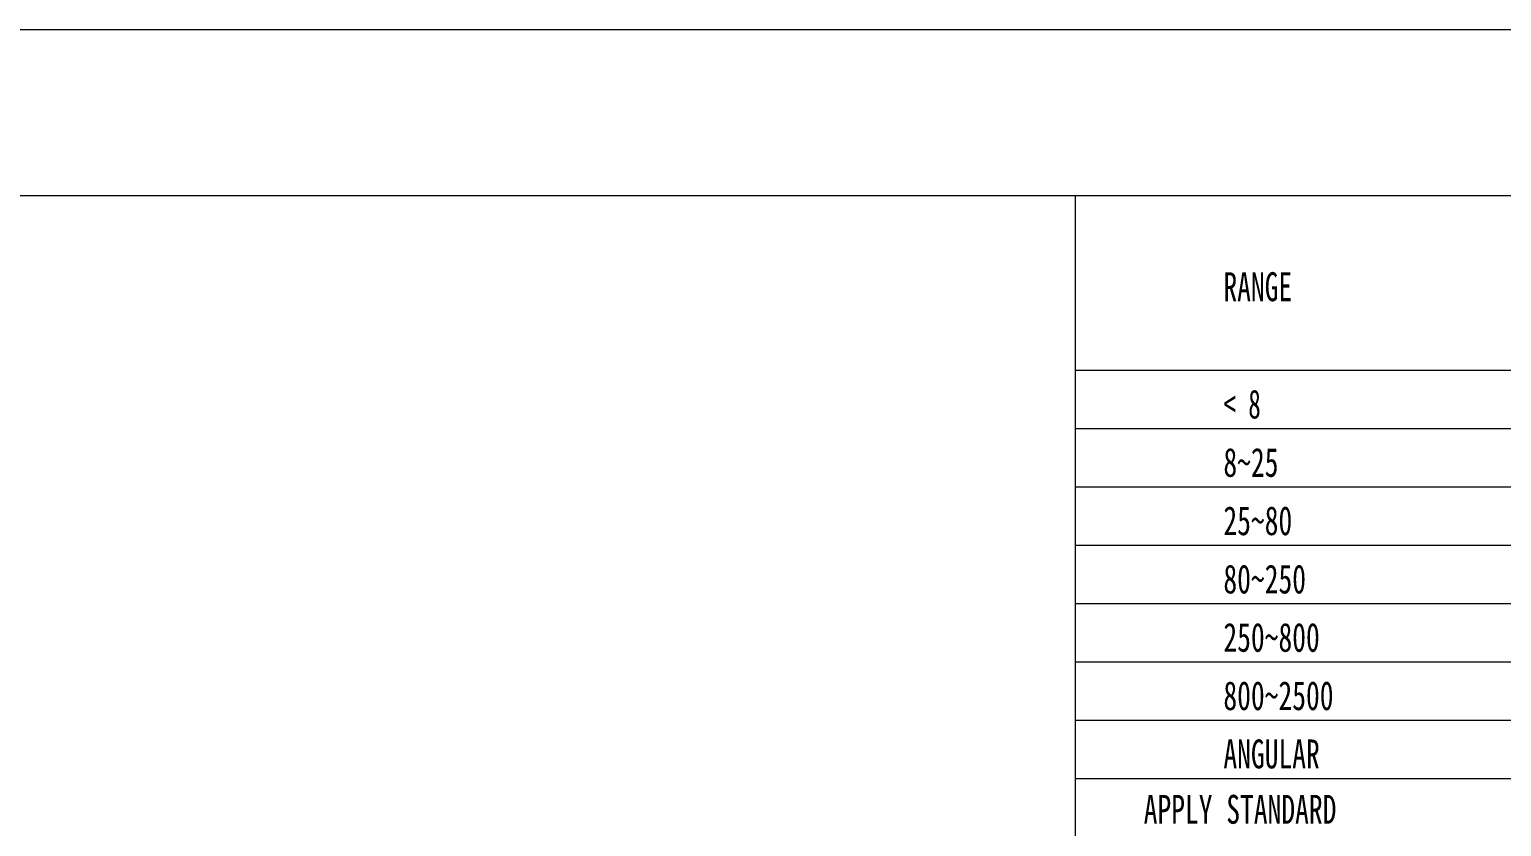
# Model space of a CAD drawing. Header units: millimetres. Extents: x 5476 to 6812, y 642 to 1586.
# Drawn here: x 6167.5 to 6566.9, y 1370.3 to 1586.4 of the extents above; entities that cross this region are included whole.
import ezdxf

# ---------------------------------------------------------------- set-up
doc = ezdxf.new("R2010")
doc.units = ezdxf.units.MM
doc.header["$LTSCALE"] = 0.1
doc.layers.get('0').update_dxf_attribs({"lineweight": 18})
doc.styles.add('SLDTEXTSTYLE4', font='', dxfattribs={"width": 0.7})
doc.styles.add('SLDTEXTSTYLE5', font='', dxfattribs={"width": 0.633333})
doc.styles.get('SLDTEXTSTYLE4').set_extended_font_data('宋体')
doc.styles.get('SLDTEXTSTYLE5').set_extended_font_data('宋体')

msp = doc.modelspace()

# ---------------------------------------------------------------- linework, layer by layer
at = {"color": 7, "linetype": 'Continuous'}
for p, q in [((5476.187, 1586.433), (6812.418, 1586.433)), ((5521.178, 1541.442), (6767.427, 1541.442))]:
    msp.add_line(p, q, dxfattribs=at)
for p, q in [((6451.172, 1541.442), (6451.172, 1367.502)), ((6451.172, 1494.004), (6767.427, 1494.004)), ((6451.172, 1478.191), (6767.427, 1478.191)), ((6451.172, 1462.378), (6767.427, 1462.378)), ((6451.172, 1446.566), (6767.427, 1446.566)), ((6451.172, 1430.753), (6767.427, 1430.753)), ((6451.172, 1414.94), (6767.427, 1414.94)), ((6451.172, 1399.127), (6767.427, 1399.127)), ((6451.172, 1383.315), (6767.427, 1383.315))]:
    msp.add_line(p, q)

# ---------------------------------------------------------------- texts
at = {"attachment_point": 1}
for s, insert, char_height, width, style in [('RANGE', (6491.393, 1520.597), 7.8424, 77.02559, 'SLDTEXTSTYLE4'), ('< 8', (6491.393, 1488.775), 7.8424, 37.63876, 'SLDTEXTSTYLE5'), ('8~25', (6491.393, 1472.962), 7.8424, 60.73773, 'SLDTEXTSTYLE4'), ('25~80', (6491.393, 1457.15), 7.8424, 74.47289, 'SLDTEXTSTYLE4'), ('80~250', (6491.393, 1441.337), 7.8424, 88.20805, 'SLDTEXTSTYLE4'), ('250~800', (6491.393, 1425.524), 7.8424, 101.94321, 'SLDTEXTSTYLE4'), ('800~2500', (6491.393, 1409.711), 7.8424, 115.67837, 'SLDTEXTSTYLE4'), ('ANGULAR', (6491.393, 1393.899), 7.8424, 110.14479, 'SLDTEXTSTYLE4'), ('APPLY STANDARD', (6469.766, 1378.89), 7.84239, 225.4279, 'SLDTEXTSTYLE4')]:
    msp.add_mtext(s, dxfattribs=dict(at, insert=insert, char_height=char_height, width=width, style=style))

doc.saveas('drawing.dxf')
